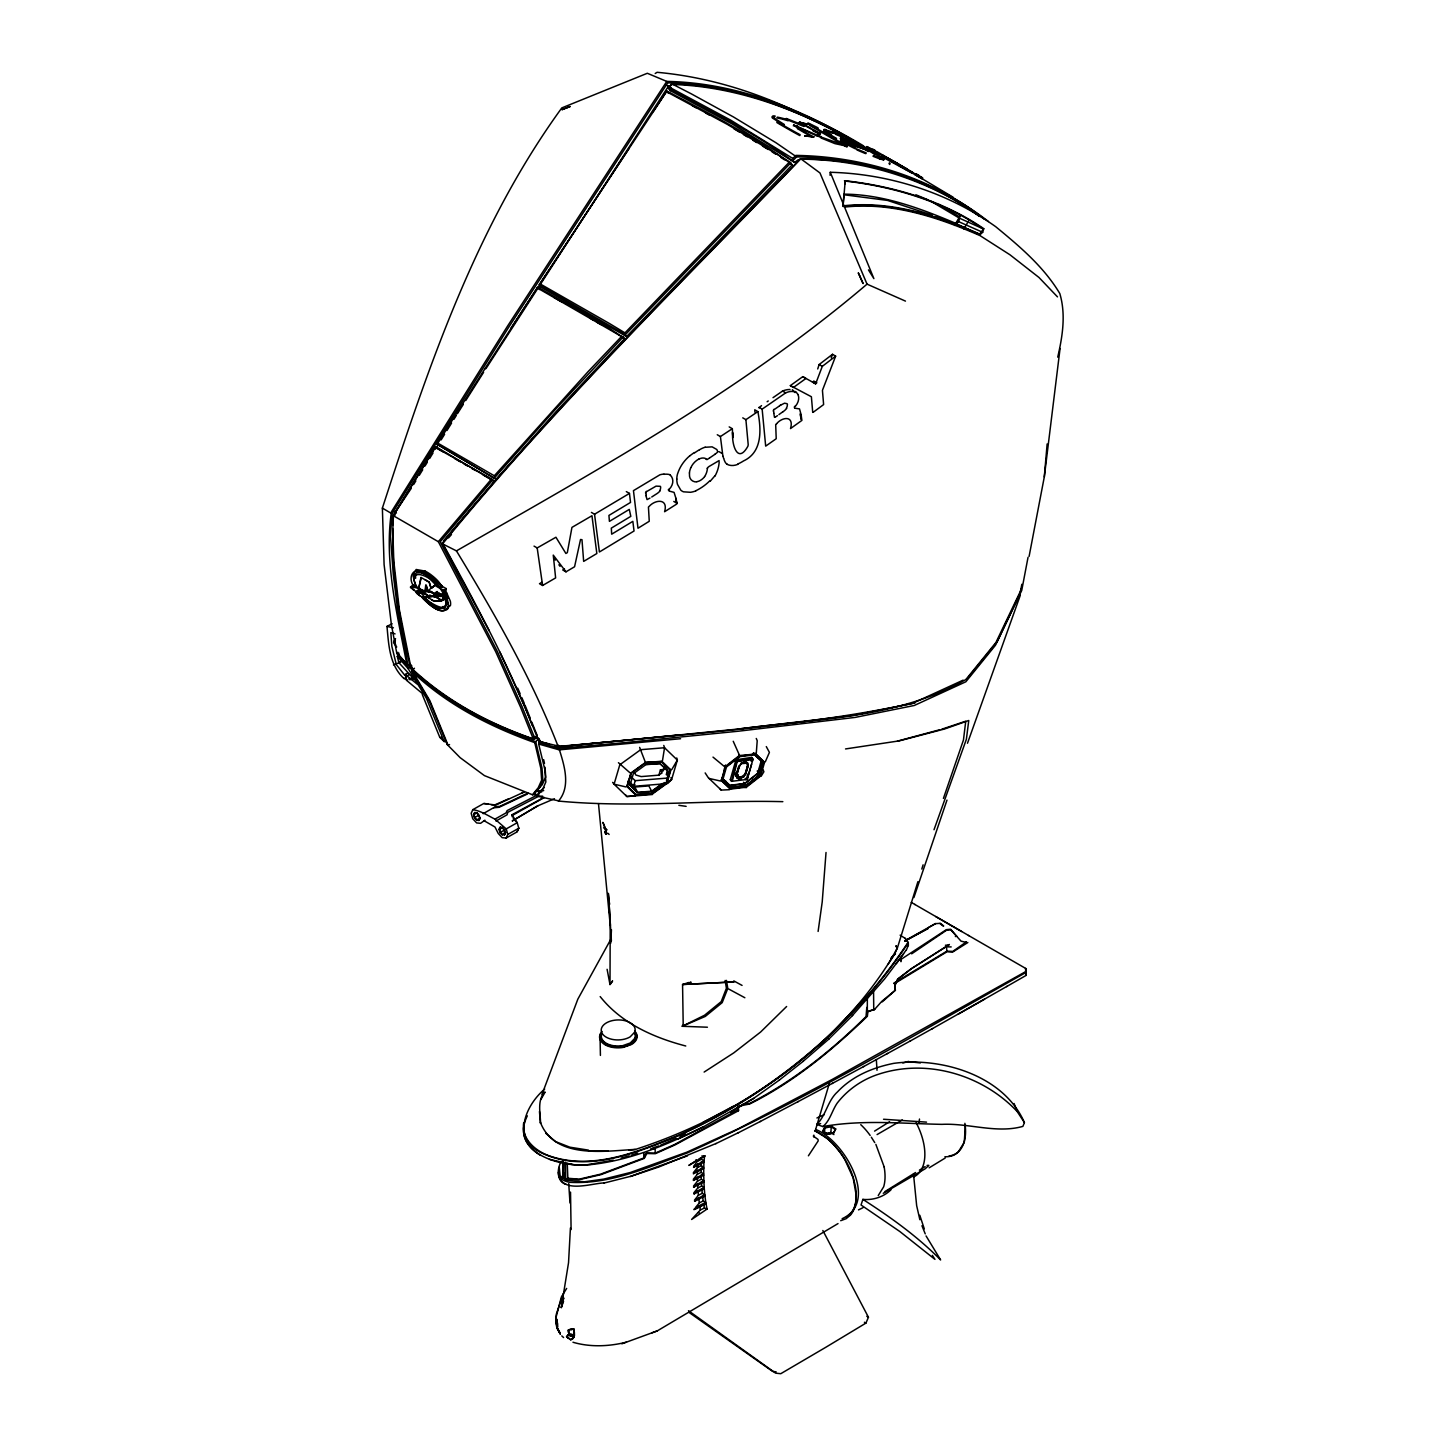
<?xml version="1.0" encoding="UTF-8"?>
<svg xmlns="http://www.w3.org/2000/svg" width="1446" height="1446" viewBox="0 0 1446 1446"><rect width="100%" height="100%" fill="white"/><g stroke="black" fill="none" stroke-linecap="round" stroke-linejoin="round"><path stroke-width="1.5" d="M697.37 1170.555L697.334 1174.315L693.321 1179.34L703.714 1174.062L703.75 1168.513L701.238 1168.223L701.202 1172.345L703.714 1174.062M945.431 945.232L948.793 945.015L911.143 968.874L897.623 979.213L895.074 984.889L895.056 989.426M494.749 805.53L524.03 792.065L522.114 792.914M512.119 815.562L544.13 797.614M895.02 990.094L895.056 985.196L897.839 979.069L911.522 968.585L949.371 944.473M392.119 623.75L386.986 626.407C388.685 644.681 389.444 665.178 403.868 678.445L406.525 679.313M703.768 1167.392L701.292 1165.639L701.418 1161.698L703.967 1162.096L703.768 1167.392L693.357 1172.688L697.424 1167.591L697.55 1164.012M1006.561 986.606L1026.244 975.327L1025.612 968.422L1025.684 972.417M1026.244 975.327L1026.262 968.766L968.44 935.435M676.782 479.078L676.891 477.27A20.425 16.43 -36.5 0 1 677.578 473.8L678.554 471.179A33.927 27.275 -36.6 0 1 689.67 455.888M570.429 1227.925L568.531 1262.756L561.283 1307.6L563.56 1301.31M610.23 923.307L609.995 984.563L607.103 969.29M874.758 1009.218L867.835 1011.875L867.311 1016.321C831.992 1050.32 793.908 1081.951 749.769 1103.967L739.936 1105.955L738.436 1107.112L738.49 1110.727L675.011 1144.925L655.309 1153.691L646.85 1153.51L644.247 1158.391L600.741 1174.712L579.033 1179.719L567.862 1178.797L565.729 1179.882L565.549 1162.385M610.79 943.081L611.441 929.742M826.028 852.489L822.214 901.943L818.111 931.441M559.24 1167.265L560.162 1175.779L565.729 1179.882M845.223 180.732L843.036 206.489C889.507 201.175 935.201 215.309 977.369 233.637L979.972 234.74L982.665 232.282L983.768 228.649C942.774 200.651 894.188 186.335 845.223 180.732L844.753 184.148M701.943 1155.86L704.545 1156.583L704.039 1160.993L693.628 1166.289L697.731 1160.831M568.784 1333.501L568.423 1329.922L568.748 1333.628L574.442 1335.309L573.809 1329.073C565.621 1327.464 567.537 1336.646 574.442 1335.309M392.752 525.025L393.366 515.716L435.734 446.597L494.279 481.301L443.561 540.75M555.879 1320.487L556.312 1314.197L563.253 1293.953M394.993 515.228L395.228 512.245L411.26 488.332M559.078 746.642L559.06 745.666M556.095 1317.125L561.337 1297.062L566.651 1288.422M756.294 753.059L757.216 740.714L756.258 738.454M673.8 501.455L676.945 503.226A5.079 4.085 -37.2 0 0 676.855 502.72L676.385 501.617M689.435 472.95L689.543 476.294A9.58 7.664 -37.4 0 0 696.592 481.97M830.058 175.291L830.275 172.291C888.892 173.719 947.871 192.553 995.734 226.715C1019.629 246.362 1043.777 266.697 1059.81 293.556C1066.027 314.469 1062.539 336.322 1057.731 357.144M983.768 228.649L979.683 234.071C936.791 215.327 890.356 200.416 843 205.856L843.976 194.162C882.132 194.324 918.788 207.754 953.583 222.431L979.972 234.74M1029.1 556.403L1044.301 476.927L1060.063 348.486M1044.301 476.927L1047.139 443.958M608.495 893.628L609.326 904.274L608.151 893.285M801.048 419.087L800.289 413.574M443.199 595.463L443.94 590.709L446.055 588.558M442.458 595.372L441.88 595.174A12.634 6.959 80.7 0 0 441.446 595.101L437.108 595.065L440.705 595.029A21.979 11.713 87.2 0 1 441.211 595.065L441.373 595.083A12.634 6.959 80.7 0 1 441.825 595.174C443.091 596.837 448.368 580.967 445.26 593.583M919.023 1123.488L919.493 1119.041M559.783 1332.796L556.963 1328.187C556.059 1324.084 564.283 1342.141 557.758 1329.344M560.018 1332.579L560.325 1333.501M437.614 592.173L437.054 594.866L437.56 592.354M814.17 1137.369L813.845 1135.128M425.16 590.655C426.498 574.839 425.576 596.945 430.239 588.757M413.303 573.954L416.177 569.489L425.052 571.08M448.296 606.181C443.506 618.328 427.51 603.416 422.34 597.74C427.98 602.837 438.011 614.514 447.157 609.435C450.899 607.284 445.169 590.311 443.832 596.312C450.447 604.121 441.807 613.267 434.143 605.838M445.964 604.211C445.838 609.652 438.969 608.838 435.752 606.705M415.526 574.496L415.598 578.31M437.072 594.686L439.259 592.968M626.968 785.883L631.052 773.303L645.458 762.873L661.997 761.536L670.872 770.085L666.895 783.497L652.435 793.944L635.951 795.282L635.734 794.324M444.121 596.818L444.247 594.378L448.278 604.753M782.846 801.662C708.667 799.783 634.433 808.079 560.343 801.229L536.827 796.095L542.575 789.606L545.847 781.961L544.925 769.959L538.671 744.021L540.37 740.623M662.521 760.488L664.545 747.745L663.768 745.431M442.584 599.114C440.687 601.644 448.079 592.499 443.542 593.818M425.829 586.136L426.407 585.811M893.7 983.226L946.859 951.179L952.806 951.396L966.434 941.852M1020.912 589.1L1020.063 593.529L995.39 645.332L965.856 681.771L914.306 705.467L855.219 717.397L738.563 731.188L618.78 743.172L558.951 748.323L538.906 742.575M1021.834 584.292L1020.569 590.908L995.896 642.53L966.253 679.06M1028.034 557.343L1021.726 590.456L996.963 642.151L967.193 678.77C897.912 719.06 815.761 718.409 738.526 729.073M438.59 595.933L440.795 595.824A28.631 14.514 -86.3 0 1 441.337 595.842L443.127 596.294L445.332 594.288M424.997 590.944L422.232 590.239A9.164 5.296 60 0 1 421.708 589.95L418.852 587.781L420.949 577.406L429.263 582.214L431.016 587.944M834.866 130.971C783.533 104.293 726.091 83.452 667.727 82.82L509.064 326.688L391.938 513.728L390.492 536.412L393.276 574.604L397.415 608.151L408.025 665.431L396.855 653.574L391.432 624.907L384.094 564.573L382.377 508.106C427.51 369.363 475.246 226.95 561.807 107.908L647.32 73.276L666.769 81.41C733.52 82.567 799.331 107.528 855.851 142.142M418.906 587.474L421.274 577.605M561.283 1307.6L563.723 1297.875L562.205 1303.876M917.903 881.68L897.297 948.269L888.025 964.374M707.456 468.468L707.51 468.323A13.484 10.755 -38.2 0 0 707.293 469.281L707.202 469.914A16.141 12.833 -38.9 0 1 706.949 471.251A17.027 13.592 -38.6 0 1 704.618 476.565M747.221 762.476L748.197 764.988L746.841 770.646L743.479 777.044L736.954 777.84L736.177 775.363L738.038 768.784M745.829 779.629L747.275 779.033L753.059 759.078L751.757 757.397L735.978 759.765L730.302 779.647L731.622 781.328L746.66 779.484L745.088 778.273M752.661 760.126L751.757 757.397M737.984 768.91L741.057 763.488L744.437 762.313L747.564 762.729L747.672 767.718M739.195 766.127L736.574 775.273L737.37 777.37L740.045 777.731L745.106 774.333L747.709 765.223L746.859 762.747M724.301 769.29L725.494 765.097M763.669 761.681L760.162 775.725L746.208 786.642L730.32 788.576L721.807 780.424L725.639 766.922L739.593 756.023L739.014 755.083M722.801 779.81L726.488 766.958L739.683 756.656L754.631 754.848L762.657 762.53L759.186 775.363L745.955 785.702L730.899 787.546L721.789 777.912L729.869 785.286L744.672 783.461L757.668 773.303L761.247 760.723L753.312 753.131M747.437 767.627L745.576 774.206L743.334 776.864L737.008 777.641L735.345 774.948L738.273 775.345M747.618 774.062L746.534 779.539M751.233 761.373L752.245 757.776M751.595 764.229L747.275 779.033M721.789 777.912L729.814 785.612L744.798 783.786L757.939 773.502C762.693 759.24 765.639 763.85 754.758 754.812M759.674 775.472L763.434 761.301M738.798 766.145L736.086 775.508L736.954 777.84M559.042 1331.567L560.144 1333.61L556.656 1327.265M732.2 781.292L737.225 761.536L752.806 759.638M935.996 216.755L954.938 224.455L958.174 221.455L959.529 216.773L938.996 204.482M668.251 772.399L666.606 783.642L661.346 784.075L633.583 786.335L635.246 780.677L629.697 775.526M658.798 775.418L660.461 769.76L666.606 769.272M627.13 786.154L631.034 772.905L645.314 762.584L661.599 761.265L670.492 769.995L666.588 783.262L652.309 793.583L636.023 794.884L627.13 786.154L636.168 794.577M627.546 786.244L631.396 773.176M662.25 783.551L651.694 791.179L637.65 792.318L630.095 785.033L633.312 773.737L645.838 764.681L660.117 763.524L667.799 770.935L666.66 774.803M662.828 771.296L664.509 765.585M666.263 774.658L667.383 770.845L665.413 767.248M666.299 783.117L670.203 769.435M829.426 1083.108L815.146 1131.133M557.397 1327.067C554.74 1320.849 556.818 1316.131 556.746 1325.874C556.963 1331.441 554.18 1309.353 557.632 1323.831L557.325 1327.211L556.385 1319.005M921.807 869.046L923.108 864.835M540.876 1099.502L544.997 1092.326M405.639 679.313L406.941 675.86L409.453 674.505M822.629 389.805L835.643 356.132L832.498 354.306L819.141 364.537L817.713 368.965M835.643 356.132L822.286 366.362L815.652 383.841L802.783 376.665L790.347 385.612L793.493 387.438L805.928 378.491L802.783 376.665M556.71 1319.113L557.614 1327.048M891.007 1189.751C883.614 1196.981 873.113 1200.379 862.882 1199.385L861.039 1204.988L899.792 1231.486L934.947 1259.358L932.381 1255.363M913.89 897.55L946.985 800.108M1020.207 595.535L967.482 743.262M450.393 605.44L446.579 608.893M666.498 91.713L666.751 90.99C709.408 113.674 753.782 135.942 792.281 164.754L626.534 336.575L541.202 287.302L539.177 284.952L666.498 91.713L727.483 124.464L790.944 162.693L625.341 334.695L626.534 336.575M831.287 1125.946L824.744 1127.32L822.611 1131.025L827.094 1134.08L833.492 1133.194L835.698 1128.965L831.287 1125.946L830.835 1133.357L824.943 1134.152M561.319 1161.5C556.818 1168.44 556.457 1181.653 566.019 1184.346M943.425 798.409L963.452 740.027L965.747 721.211L941.744 729.218M734.911 772.58L737.37 777.37L743.099 776.719L745.196 774.225L747.781 765.079L747.004 762.964L744.274 762.078M531.821 722.15L537.135 735.363L534.189 739.394L530.122 738.056C487.248 722.91 446.904 701.364 413.195 670.564L410.664 668.522C399.223 618.273 389.932 566.489 393.547 514.794L435.734 446.597L437.939 448.766M832.498 354.306L831.197 357.813M568.368 1338.436L566.561 1336.357L570.682 1339.864L573.104 1338.508L573.863 1336.972L571.025 1336.05M567.917 1335.688L568.405 1334.803L573.881 1337.207M934.008 829.733L966.38 739.286L968.766 720.488L944.6 728.983L899.304 740.858L845.53 748.938M527.338 1115.824C508.612 1153.312 563.127 1168.26 590.022 1164.59M541.925 1094.604L577.84 999.15L611.369 938.291M1024.419 1122.602L1022.9 1126.38C996.655 1133.791 968.802 1123.018 941.87 1124.355C902.25 1123.596 862.232 1119.529 822.901 1126.561L816.791 1124.464C826.064 1115.318 827.564 1100.804 837.487 1091.893C852.381 1076.077 872.679 1067.564 893.664 1063.37C941.527 1056.737 1004.066 1075.625 1024.419 1122.602L1017.116 1111.432L1014.062 1103.497M690.772 467.618L689.814 470.601A22.503 18.039 -37.1 0 0 689.453 472.95M505.739 832.516L502.413 834.613L499.376 829.408L500.551 827.184M688.477 1310.727L775.634 1373.158L780.768 1373.7L825.937 1347.202L865.919 1323.108L868.45 1317.234L822.846 1230.492M765.35 761.717L769.417 752.39L766.29 746.588M900.117 935.164L905.323 938.436L908.305 942.702C852.345 1027.256 770.302 1094.604 677.831 1136.014C635.589 1153.203 584.654 1174.315 540.262 1152.263C511.721 1138.074 525.476 1105.286 544.672 1089.073M484.916 820.171L480.596 823.316L476.656 822.937L472.734 818.761L471.179 813.267L472.842 809.633L483.832 803.47L494.803 804.916L508.757 798.77M517.126 831.613L518.753 828.07M906.389 949.986L907.998 946.027M484.012 820.677L494.966 826.985L498.255 833.492L502.16 837.668L506.118 838.047L507.799 834.414L518.771 828.251L517.234 822.72L511.902 814.785L543.985 797.361M518.771 828.251L517.09 831.884L506.118 838.047M895.056 953.113L897.098 948.341L895.96 946.027M892.959 161.97L906.479 169.76L882.205 155.12L896.43 162.765M867.347 997.216L867.311 1016.321M798.969 129.218L793.673 124.989L817.37 135.273M793.294 125.784L797.523 125.784M799.62 121.645L820.262 134.044L799.24 122.44L810.031 124.591L847.32 146.299L834.938 143.624L821.111 138.003M799.24 122.44L810.031 124.591M813.032 130.845L818.4 133.556L820.641 133.249M844.771 141.31L840.596 137.876L858.436 144.998M852.29 145.034L868.703 150.746L848.368 143.299M833.33 1133.321L835.698 1128.965M484.627 369.164L537.713 287.194L607.157 326.904L624.636 338.545L556.168 411.514L496.086 479.241L437.162 444.302L457.316 412.2M480 818.454L478.969 820.497L476.656 820.189L474.396 817.731L473.565 814.532L474.595 812.507L476.909 812.797L479.15 815.273L480 818.454L477.108 812.941L474.921 812.652L473.963 814.55L474.758 817.532L476.855 819.846L479.349 819.936M479.024 820.135L480.09 817.966M544.329 787.51L538.762 792.354L536.827 796.095L542.666 796.186M798.192 159.765L794.595 162.404L732.128 123.976L670.311 90.664L670.962 89.435M445.639 741.581L444.139 741.527L426.407 698.273L408.242 668.757L411.206 666.19M963.867 228.974L968.856 220.461M954.559 225.413L960.343 215.562M671.83 769.471L677.361 760.09L676.746 757.957M823.009 1131.368L824.997 1127.988L831.034 1126.669L835.192 1129.453M568.405 1334.803L567.103 1336.321M761.265 776.05L763.922 771.694L763.054 769.85M573.05 1338.363L573.791 1337.134M413.556 484.609L415.852 480.885M419.286 475.3L422.72 469.715M425.016 465.974L427.311 462.25M429.607 458.527L433.041 452.941M435.336 449.218L437.632 445.495M568.35 1334.983L567.212 1336.285M573.863 1336.972L571.929 1339.321M893.447 956.276L887.808 964.464C829.95 1053.917 735.869 1116.746 635.571 1149.389C603.904 1151.088 554.704 1159.367 540.406 1122.385M496.086 479.241L437.162 444.302L438.283 442.639M441.12 439.891L444.609 434.27M446.941 430.546L451.586 423.063M453.917 419.322L456.231 415.58M535.978 794.216L533.664 794.197L542.268 784.672L545.72 777.098L545.034 767.248M457.406 413.719L463.353 404.32M465.72 400.56L483.579 372.345M457.081 412.471L484.808 368.965M485.983 368.585L668.305 86.435L669.878 86.001M411.929 671.739L429.661 701.635L447.212 744.563L460.135 757.65L484.428 775.616L532.417 794.74L538.237 787.727L541.635 780.135L540.84 768.35L534.749 742.648C490.592 726.904 448.477 705.467 413.899 673.366L411.803 670.275L414.46 668.251M609.128 834.487C607.989 831.667 604.536 835.336 606.561 833.221L603.127 822.647M511.107 327.971L537.713 287.194L539.756 289.543M865.883 147.89L862.503 145.215C805.024 110.944 739.177 85.459 671.739 83.778L668.522 88.333L670.311 90.664M628.902 148.649L539.177 284.952L625.341 334.695L624.961 332.869L609.435 323.506L540.009 283.832M653.122 111.649L666.751 90.99L668.558 93.339M541.202 287.302L541.961 286.163M442.404 600.072L440.452 599.53M808.404 1155.806L818.183 1140.912L818.002 1139.412L813.267 1136.05M794.595 162.404C755.824 133.574 711.378 111.089 668.522 88.333L671.739 83.778L691.242 93.809L733.52 116.999L775.978 142.738L796.583 156.891C861.111 157.831 927.428 177.695 979.394 216.43M537.135 735.363L534.189 739.394L530.953 738.075C488.115 722.964 447.79 701.418 414.116 670.619L410.7 666.443L399.403 609.959L393.818 561.373L392.734 528.802M533.664 794.197L539.376 787.727L542.828 780.063L542.015 768.169L535.743 741.78L538.635 738.273L534.405 736.538M612.562 980.912L609.995 984.563L612.453 981.201M714.776 475.969L710.094 481.355M558.391 801.211C571.26 786.317 564.121 764.88 558.951 748.323M896.249 963.669L906.064 950.239M903.569 953.854L884.554 978.996L852.345 1015.598M540.298 740.406L538.96 741.418L525.097 707.383L499.882 652.038M707.076 1209.055L704.437 1208.006L700.298 1210.031L691.622 1219.466L707.076 1209.055L705.991 1203.56C691.857 1208.964 687.772 1213.899 705.991 1203.56M549.408 744.202L539.575 741.382L538.508 740.135L539.322 739.069M562.892 1161.192L562.91 1178.255L564.97 1176.863M702.25 1193.312L698.4 1195.264L694.442 1200.216L704.817 1194.812L704.292 1188.757L701.852 1188.793L702.25 1193.312L704.817 1194.812M701.364 1179.195L697.514 1181.165L693.502 1186.118L703.913 1180.822L703.732 1175.2L701.238 1175.02L701.364 1179.195L703.913 1180.822M701.653 1186.009L697.803 1187.961L693.809 1192.86L704.202 1187.582L703.949 1181.978L701.473 1181.852L701.653 1186.009L704.202 1187.582M878.228 1195.571L883.669 1186.786A48.513 26.1 61.3 0 0 884.175 1167.067M703.208 1200.939L699.34 1202.891L695.399 1207.627L705.793 1202.349L704.961 1196.023L702.575 1196.24L703.208 1200.939L705.793 1202.349M396.855 653.574L397.939 652.309M494.315 475.77L587.907 371.839L621.491 336.52L623.443 336.683L555.011 409.796L494.767 477.56L494.315 475.77L437.921 443.217M491.007 479.584L438.337 541.69L495.689 651.694L520.397 706.787L533.484 739.43L534.93 738.635L521.916 706.263L497.171 651.116L440.235 541.744L492.959 479.638L435.3 447.429M544.835 1092.055C536.972 1100.099 540.388 1113.239 540.587 1123.343M448.495 537.912L451.477 534.532M395.553 638.608L394.107 640.921L395.3 644.392M489.254 630.872L443.054 544.853L442.44 542.883L443.741 541.455C554.541 406.814 679.096 284.555 799.981 159.187C866.552 157.759 935.707 180.388 988.449 221.527M398.463 655.092L397.289 656.321L398.879 662.684L414.387 679.638M695.924 1159.8L696.864 1160.198L688.856 1165.422L705.142 1155.661L699.141 1158.933L704.545 1156.583M819.774 1045.548L859.014 1004.337M624.961 332.869L789.01 162.458M796.583 156.891L793.239 160.343L792.86 158.5L795.806 155.409C862.611 156.349 931.712 177.225 984.31 219.141M398.879 662.684L400.181 661.31M667.672 783.551L671.631 779.502L677.361 760.09L664.545 747.745L640.705 749.679L619.81 764.771L614.08 784.184L626.877 796.529L635.21 795.896M399.006 653.176L398.138 654.062L408.025 665.431L410.303 664.003M828.612 1039.258L852.634 1015.399M786.624 1006.506L760.596 1032.046L733.755 1052.887L704.13 1072.064M795.011 406.127L794.957 406.181A3.434 2.603 -42.6 0 0 794.396 406.796L794.469 407.935M822.901 1126.561C830.094 1120.632 831.956 1110.781 837.107 1103.244C847.555 1089.688 862.25 1079.493 878.517 1074.233C926.94 1058.237 982.449 1074.776 1017.116 1111.432M408.242 668.757L397.289 656.321L399.241 654.568M891.947 956.981L895.056 954.053M890.826 958.21L895.472 953.836M695.472 1165.603L693.556 1167.392L703.967 1162.096M412.743 585.034L410.556 587.112L414.622 590.709A7.555 4.374 60 0 0 415.074 590.98L422.178 591.92A7.754 4.175 63.2 0 1 422.774 592.155L428.088 595.644A5.603 2.964 63.8 0 0 428.612 595.824L429.064 595.915M443.832 590.637L434.921 585.413L431.053 588.287L433.384 586.317M425.034 571.043A25.377 9.833 47.3 0 1 430.745 574.55C447.736 587.365 441.771 594.324 428.504 576.647A25.377 9.833 47.3 0 0 422.792 573.086M439.783 599.656C437.722 599.168 446.489 602.187 442.91 598.174M418.201 590.257L415.978 592.282L416.9 593.276A17.153 11.55 49.8 0 0 417.298 593.691L421.202 596.511A7.284 4.103 68.2 0 0 421.744 596.71L422.955 596.873M439.982 599.747L441.626 600.831L443.904 598.843M776.574 423.75C782.196 416.936 794.324 415.201 790.528 428.576L801.897 420.388L801.102 414.731M697.37 1170.194L693.339 1173.791L703.75 1168.513M669.046 489.11L668.829 489.308A3.778 3.037 -36.8 0 0 668.305 489.833L669.353 491.279M434.668 585.413L431.306 588.395M534.749 742.648L535.743 741.78C491.405 725.91 449.001 704.564 414.261 672.263L411.803 670.275L429.86 700.641L447.356 743.443M442.169 585.919L429.209 575.291M803.072 1061.382L828.883 1039.059M882.241 1001.879L895.526 990.076L881.771 1001.373L873.98 1010.121M695.255 1178.815L693.321 1180.478L703.732 1175.2M695.49 1185.612L693.556 1187.274L703.949 1181.978M867.04 284.139C743.063 389.607 599.295 468.956 458.581 549.661L456.43 550.872L442.566 543.877L444.049 542.033C554.848 406.941 679.873 284.609 800.831 158.807L819.972 172.96L867.04 284.139L905.467 301.111M562.91 1178.255L564.681 1176.972L562.892 1170.392M779.177 1080.198L803.343 1061.183M739.683 755.987L725.476 767.103L721.572 780.84L730.248 789.155L746.443 787.166L760.65 776.05L764.554 762.313L755.878 754.017L739.593 756.24M721.699 778.4L730.917 787.365L745.883 785.54L759.186 775.363M739.665 1105.449L738.02 1106.714L738.49 1110.727M774.297 409.507L779.647 405.802M411.694 666.389L410.664 668.522L412.399 668.124M782.846 411.749L778.924 414.604M813.158 412.309L823.624 404.573L822.431 390.312M664.365 782.557L651.839 791.613L637.559 792.751L629.878 785.359M652.164 793.294L666.299 782.684M668.142 782.033L671.631 779.502L670.944 777.623M777.442 415.671L774.984 417.298M954.938 224.455L958.644 221.31L959.529 216.773M715.246 454.116L709.679 457.894M779.43 1080.017L753.438 1098.544L730.682 1112.155M472.842 809.633C481.247 811.079 487.266 815.255 494.93 819.141L506.227 828.901L507.799 834.414M789.968 389.48L787.727 389.625A17.027 12.761 -41.3 0 0 782.539 391.071L773.014 397.668M790.872 391.432A17.027 12.761 -41.3 0 0 785.684 392.878L762.15 409.128L765.675 446.127L776.213 438.734L775.689 424.672A6.344 4.862 -41.8 0 1 776.574 423.75M752.571 758.716L736.791 761.084L731.712 780.93M737.984 761.03L735.978 759.765M767.139 401.735L768.242 400.976M761.518 405.603L759.06 407.88M694.532 452.869L698.002 450.592A46.887 36.493 -37.4 0 1 699.304 449.833M754.722 409.778L757.867 411.604L745.901 419.665L748.197 444.609A7.537 5.874 -40.7 0 1 747.817 446.38C737.478 464.762 731.459 443.832 732.742 432.77M646.597 491.604L656.068 486.127L660.226 486.308A2.277 1.844 -36.3 0 1 660.659 487.067L660.479 488.929A8.766 7.067 -36.3 0 1 659.629 490.827M709.462 458.021L708.558 458.617A7.302 5.82 -38.5 0 1 707.184 459.412M729.182 426.895L732.327 428.703L720.415 436.547L722.91 456.285M911.649 953.836L946.606 930.194L950.781 929.778L961.066 941.165L966.759 942.503M929.145 1167.826L945.178 1158.047M422.322 693.502L406.525 680.325L405.314 674.469L407.465 673.077M651.73 496.99L655.906 494.297A13.882 11.351 -36.2 0 0 659.954 491.062M655.201 73.493L657.099 72.3C712.083 77.253 765.964 95.02 814.64 120.831M649.977 498.093L647.049 499.611L646.308 496.809M833.492 1133.194L827.058 1133.899L822.702 1131.097M967.862 942.503L952.534 952.137L947.003 951.757L894.243 983.768M874.577 1131.115L889.579 1121.735M780.876 405.007L784.545 403.199L787.022 403.687A2.277 1.735 -42 0 1 787.419 404.41L787.202 406.254A9.056 6.905 -42 0 1 786.371 408.152M512.282 820.93L537.966 805.784M512.444 820.84L537.135 806.127L554.469 798.716M885.006 1191.522L915.589 1172.525M919.403 1170.157L925.151 1166.597M742.431 1104.473L749.498 1103.479C793.041 1081.409 831.378 1050.772 866.027 1016.592L866.805 1007.41M408.531 665.088L409.814 664.31M594.541 514.234L599.403 551.992L634.035 531.007L632.842 521.355L611.676 534.189L611.315 528.133L630.817 516.349L629.281 509.408L609.417 521.373L608.929 515.427L630.528 502.431L629.462 493.411L594.541 514.234L591.414 512.408M478.03 815.689L474.758 817.532M504.871 834.541L502.232 834.975L499.936 832.607L503.75 830.456M838.029 1223.587L657.261 1330.898L652.001 1332.832M753.673 1098.364L703.533 1126.759L677.704 1139.159M563.325 569.742L564.518 569.037M562.837 570.013L565.982 571.839L574.568 566.76L580.533 539.485L581.979 539.701L583.66 561.391L596.837 553.529L591.956 515.734L571.947 527.392L567.32 552.643L565.892 553.475L555.933 537.243L537.189 547.926L534.044 546.118M883.271 1193.293L925.187 1168.784L928.838 1165.386L927.049 1165.404M955.354 936.574L956.475 935.923M540.045 583.334L541.744 582.358M539.466 583.678L542.611 585.485L555.625 577.912L553.258 555.101L565.982 571.839M877.071 1134.586L902.322 1119.927M1025.539 971.694L832.028 1079.547L738.093 1128.838L687.031 1152.101L630.329 1172.507L603.85 1179.086L584.401 1181.798L565.169 1180.135L564.916 1162.349M1026.19 972.345C914.649 1034.975 804.211 1100.551 687.392 1152.914C649.634 1166.615 610.61 1184.78 569.579 1182.286C565.766 1181.599 561.626 1180.153 559.638 1176.538M984.581 999.132L932.074 1028.829M1006.976 986.353L958.083 1014.224M504.817 829.516L499.882 827.239L498.96 829.408L499.936 832.607M928.332 927.663L931.82 925.675M932.182 925.494L935.725 923.506M493.719 807.772L499.087 807.302L527.41 794.017M480.325 818.038L476.855 819.846M499.376 829.408L502.666 827.618M477.252 812.779L473.963 814.55M483.181 813.682L495.327 806.705L499.792 806.38L527.935 793.041M494.93 819.141L506.064 812.887L507.112 810.591L537.984 794.685M495.942 821.057L507.058 814.803L507.781 812.327L538.563 796.312M506.227 828.901L517.198 822.738L513.24 818.544M502.666 827.311L500.226 827.383M905.069 940.677L935.345 923.687L940.37 923.307L943.714 925.964M910.022 1041.138L932.543 1028.558M560.108 1333.754L556.981 1327.229M887.121 1053.718L910.528 1040.849M863.407 1066.696L887.573 1053.447M904.798 941.111L928.26 928.35L905.051 940.84M832.137 1083.524L863.858 1066.443M703.226 1122.223L733.212 1106.298M797.794 1101.798L832.625 1083.235M760.072 1121.626L798.319 1101.491M417.063 572.092L421.346 571.495A22.612 8.748 47 0 1 434.378 578.942M738.165 1132.833L760.524 1121.373M697.713 1161.192L701.581 1159.222L704.039 1160.993M697.424 1167.591L701.292 1165.639M697.334 1174.315L701.202 1172.345M704.292 1188.757L693.881 1194.035L698.002 1190.763L698.4 1195.264M704.961 1196.023L694.568 1201.301L698.725 1198.21L699.34 1202.891M858.508 1209.886L862.955 1207.717M715.734 1143.696L738.563 1132.598M703.75 1126.597C667.907 1144.419 630.239 1160.542 590.04 1164.681M867.492 1011.423L873.745 1009.597L873.565 991.558M737.713 464.094L740.225 462.847A35.264 28.233 -41.1 0 0 743.479 460.967C762.783 452.074 761.211 429.137 757.867 411.604M538.762 792.354L540.912 791.36M963.144 680.144L912.191 703.533L853.538 715.354L737.135 729.145L619.683 740.912M816.918 1117.993L824.274 1114.631M395.409 640.216L394.487 641.608L395.68 644.771M644.247 1158.391L644.934 1154.504L646.633 1152.968L655.219 1153.131L674.758 1144.419L738.075 1109.697M660.677 1145.142L676.113 1138.327M679.981 1136.61L685.765 1134.062M437.054 595.029L438.572 594.378M716.113 1143.479L658.834 1166.994L630.402 1176.502M687.446 1155.878L630.673 1176.321L603.922 1183.081M400.795 662.105L393.439 664.907M690.61 982.322L686.904 983.75L691.08 982.196M695.779 490.917L695.291 491.098A23.516 19.033 -38.8 0 1 690.483 492.291L683.542 491.821A11.857 9.544 -37.9 0 1 680.777 490.14L677.505 484.41A26.155 21.039 -36.6 0 1 676.8 479.078M840.704 1220.695L846.109 1218.707L850.537 1215.02A51.568 29.028 59.2 0 0 856.213 1195.444L853.158 1177.948L845.006 1159.909A51.441 29.028 59 0 0 826.172 1137.713M572.978 1342.25C590.275 1347.347 609.218 1346.497 626.443 1342.141M621.834 1343.822L657.261 1330.898M740.894 763.253L744.527 762.313M631.179 1155.264L637.722 1153.022M652.381 1148.142L658.96 1145.865M688.892 982.485L682.566 984.509L683.181 1023.696L682.259 1026.28L707.419 1027.22M571.983 1339.141L570.7 1339.701L566.507 1336.538M958.174 221.455L982.665 232.282M842.15 1218.689C880.162 1201.409 843.307 1139.773 815.652 1129.453M427.203 588.938L425.739 588.775M902.81 1062.955L908.45 1061.545M613.285 1160.162L584.094 1165.295M621.165 1158.047L629.173 1155.824M897.406 741.129L939.629 729.778M816.791 1124.464L820.623 1123.578M705.178 447.284L712.119 446.85L716.583 449.363A8.098 6.38 -38.9 0 1 717.144 450.104L717.523 451.369M915.264 702.792C798.752 727.627 679.259 733.953 561.03 746.714L538.96 741.418M669.733 491.206L674.071 492.381L675.698 497.623M568.242 1330.013L573.809 1329.073L574.369 1335.146L571.513 1334.405M570.917 1329.651L573.809 1329.073L574.496 1333.393M408.73 678.879L415.364 677.596M409.778 679.71L414.171 678.879M406.525 680.325L407.573 680.126M403.868 678.445L404.844 678.301M604.103 1182.918C591.071 1183.298 560.054 1194.739 558.373 1172.272M730.302 779.647L731.568 779.936M738.328 779.105L741.708 778.689M628.775 1150.257L635.372 1149.462M565.133 1179.34L568.097 1178.291L579.231 1179.159L600.578 1174.17L643.85 1157.957L643.759 1153.167M680.524 734.839L558.264 746.769L555.047 745.865M790.872 391.432L795.77 391.631L798.391 394.939M680.578 738.725L559.186 749.859L538.671 744.021M557.469 744.925L560.09 746.281L617.496 741.129M635.246 780.677L668.287 778.002M667.799 770.935L659.828 763.56L645.639 764.41M630.89 785.033L634.975 784.708M628.739 781.22L634.776 787.04L648.82 785.919L651.694 791.179M635.879 794.613L652.218 793.276M663.967 474.089L663.262 474.143A16.954 13.52 -35.7 0 0 659.882 474.812L633.456 490.646L637.993 528.242L649.254 521.283L648.441 507.058A6.525 5.278 -35.9 0 1 649.417 506.136C655.345 499.575 668.45 498.183 664.6 511.721L676.8 504.003L676.421 501.852M412.725 587.456L410.556 587.094L417.279 587.546A8.513 4.663 62.4 0 1 417.695 587.709L418.219 587.962M428.612 595.824L435.463 596.204A5.477 1.085 35.5 0 1 436.114 596.511L436.584 596.782M414.767 587.474L415.273 587.438A25.432 11.225 -67.1 0 1 415.815 587.419L418.201 588.016M431.053 595.915L433.637 595.824M441.663 600.885L434.27 601.048L435.246 601.12M424.166 591.649L424.6 591.721A18.147 5.151 33 0 0 425.323 591.794L428.775 591.613M431.848 592.047L431.306 591.739A4.392 1.139 19.1 0 1 430.836 591.468L430.745 591.396A9.706 5.603 60 0 1 431.523 591.83L434.65 593.8M436.819 601.066L435.788 601.102M799.981 159.187C863.624 159.205 928.115 179.593 980.243 216.267M430.8 595.933L429.335 595.951M427.908 596.114L434.794 596.782M652.508 794.505L626.877 796.529L625.612 794.884M438.283 600.958L440.271 600.885M844.518 194.83L887.519 200.416L931.983 215.129M705.16 772.923L708.251 777.659L721.211 790.094L729.579 789.697M414.225 587.456L413.195 587.474M427.889 591.685L431.233 592.173A8.098 4.681 60 0 1 431.848 592.517L432.914 593.33M419.213 571.803L421.581 571.875M417.695 591.721L416.936 591.667M671.071 84.428C732.995 86.001 794.107 107.835 847.699 138.165M444.97 606.705L442.548 606.615M733.285 981.979L682.566 984.509L734.369 981.87M844.591 207.085C891.549 201.934 937.496 217.045 979.99 235.59L1009.941 254.767L1038.969 277.469L1057.496 296.882M419.087 592.625L425.052 594.107M419.539 592.607L421.816 592.607M543.696 790.637L535.779 790.835L541.744 791.902M441.572 593.854L438.897 593.619M433.655 600.867L432.282 600.144A6.507 4.338 61.2 0 1 431.866 599.837L427.311 596.981L422.286 596.8M418.744 590.854L419.123 591.251A17.153 11.55 49.8 0 0 419.521 591.649L421.545 591.757M441.247 596.547L436.385 595.607M650.537 1148.901L652.2 1148.883A3.217 1.898 -1.1 0 0 654.478 1147.509M425.666 596.782L423.136 596.873M442.512 598.861L443.886 598.861M907.871 1061.527L920.343 1062.937M416.303 592.661L417.695 592.625A27.709 14.388 -89.2 0 0 418.237 592.661L419.304 592.679M431.053 596.927L429.299 596.746M794.957 408.224L799.511 408.893L801.084 414.586M532.417 794.74L538.743 794.776M386.986 626.407L393.402 627.835M488.079 803.958L484.085 803.578M588.486 1150.871L608.26 1151.179M951.197 946.931L946.497 946.841L946.859 951.179M391.938 513.728L382.377 508.106M447.212 744.563L449.543 744.636M422.25 694.46L439.783 737.315L441.337 737.37M418.852 592.625L417.063 592.499M883.542 1119.258L926.525 1122.132M574.875 1164.88L584.094 1165.223M428.811 590.836L430.022 591.089M737.37 777.37L736.809 775.345L739.412 766.235L741.274 763.669L746.949 763.181M425.323 591.739L424.401 591.631M429.028 591.667L431.812 592.571M423.75 597.433L422.286 597.343L427.365 600.976M491.242 804.717L494.749 804.97M557.74 1328.91L558.228 1330.212M775.11 115.987L773.773 115.915A19.413 2.91 22.8 0 0 773.104 115.969A16.087 2.422 22.9 0 0 772.851 117.234L784.328 124.537M774.731 116.783L773.393 116.71A19.413 2.91 22.8 0 0 772.724 116.764A16.087 2.422 22.9 0 0 772.453 118.03L783.949 125.332M427.275 589.697L425.377 589.227M686.145 806.362L678.861 805.314M422.051 590.167L424.166 590.926M434.993 596.837L435.842 597.035A4.79 2.657 62 0 1 436.331 597.252L436.511 597.343A17.424 10.05 60 0 1 437.017 597.578L436.692 597.451M445.296 608.947L440.614 607.826M414.297 585.395L412.851 585.16M444.464 598.102L442.892 597.596M442.223 600.126L440.867 599.71M776.14 1371.838L772.58 1371.386L689.254 1312.57M743.967 787.311L746.461 787.636M735.689 774.676L738.364 775.056M588.468 1150.13L569.851 1147.184L555.535 1141.599L545.793 1133.284M426.516 596.818L428.414 597.469A14.026 8.098 60 0 1 428.992 597.776M572.182 1164.5L549.48 1159.331M567.139 1163.542L574.767 1164.789M443.633 593.077L444.482 593.276A4.501 2.585 67.1 0 1 444.826 593.402M435.354 596.855L431.83 596.114M423.786 597.433L434.107 605.928M395.354 640.921L393.565 642.801L396.728 646.995M709.028 778.418L720.524 781.039M625.919 786.931L614.08 784.184L612.634 782.358M418.454 588.088A8.152 4.718 60 0 1 418.924 588.377L422.521 590.98A7.32 4.085 61.6 0 0 423.371 591.378L424.184 591.595M818.4 133.556L820.262 134.044M685.765 1046C653.628 1037.613 621.256 1023.208 600.18 996.583M847.32 146.299L821.491 137.207M786.263 118.427L804.301 125.657M785.865 119.223L803.904 126.453M395.065 633.908L390.836 632.589L391.866 646.434L396.331 664.618L404.627 675.065L406.941 675.86M422.774 592.788L423.461 593.059A6.019 3.47 60 0 1 424.003 593.366L424.401 593.601M827.618 130.411L833.077 132.363M827.239 131.206L832.679 133.159M774.496 417.37L773.809 413.249M422.937 572.218L427.546 574.279M840.198 138.671L857.984 145.775M792.354 389.715L795.083 392.589M429.715 595.029L431.45 595.897M422.142 591.92L424.274 593.041M852.598 144.202L848.929 142.594M881.066 158.482L873.42 155.499M880.686 159.277L873.023 156.295M428.775 596.583L424.564 593.764M538.581 738.87L534.134 737.08M836.041 133.52L843.56 136.701M835.643 134.315L843.181 137.497M915.914 194.776L927.88 199.801M435.861 596.981L439.204 599.222M428.124 595.662L425.269 593.764M422.81 573.122C412.273 565.531 407.266 579.701 414.442 586.751C418.545 586.317 408.911 575.165 416.394 573.05C435.246 567.88 465.793 624.961 429.751 601.97A22.503 8.875 47.6 0 1 424.726 597.198C400.759 570.628 422.033 567.356 439.837 587.907M844.446 180.804L845.097 181.093C893.013 186.263 944.69 202.06 982.376 228.504L959.548 218.219L929.868 200.633M797.144 126.579L816.99 136.069M433.204 600.686L432.264 600.144A5.043 3.073 57.3 0 1 431.848 599.855M815.472 1131.188L826.154 1137.749M568.242 1334.983L570.953 1336.249M858.038 145.793L863.154 148.54M858.49 145.034L861.943 146.841M813.429 130.05L818.779 132.761M719.132 460.569L709.643 466.136A7.284 5.802 -38.6 0 0 707.239 468.124M881.825 155.915L895.887 163.47M669.444 87.23L730.899 120.271L792.86 158.5M790.347 385.612L811.387 396.746L812.724 412.399M873.854 150.004L866.732 146.552L873.908 151.071M873.456 150.8L866.299 147.402L873.529 151.866M809.652 125.386L846.94 147.094M666.353 85.115L671.016 87.555M728.838 989.1L744.853 997.74M920.831 176.9L898.761 165.133M912.354 173.285L883.922 157.885M439.06 594.921L440.415 595.897M537.334 287.935L621.491 336.52M742.069 985.413L733.791 980.894M492.797 480.506L494.279 481.301M438.337 541.69L393.366 515.716M425.811 573.068L429.155 575.002M915.336 173.882L922.765 178.021L921.301 177.153M914.957 174.677L922.367 178.816L920.903 177.948M876.403 151.36L912.715 172.345M876.023 152.155L881.608 155.264M862.286 147.022L866.479 149.444M692.291 105.685L696.068 107.763M705.521 112.951L709.299 115.029M432.083 592.679L434.071 594.288A6.634 2.042 44.5 0 0 434.975 594.884L435.553 595.246A6.037 2.314 46.8 0 0 436.439 595.698M440.108 599.295L436.819 596.945M892.381 161.645L884.301 157.09M838.68 133.086L842.476 135.219M866.877 148.649L863.154 146.588A22.106 1.139 27.8 0 0 859.177 144.455L855.652 142.576A17.334 0.958 27.8 0 0 852.128 140.786M920.108 177.569L907.166 170.14M862.774 147.311L863.858 147.926M851.531 140.334L855.345 142.503M840.614 140.154L845.042 142.63A21.003 1.808 27.2 0 0 847.175 143.787M840.234 140.949L844.645 143.425A21.003 1.808 27.2 0 0 846.796 144.582M438.915 595.372L440.325 596.276M882.602 155.825L894.803 162.928M840.596 137.876L845.169 140.515M553.746 297.316L561.391 301.672M866.805 1316.294L868.45 1317.234M896.592 162.856L907.347 170.086L896.195 163.651M464.039 464.021L467.835 466.19M471.631 468.359L475.427 470.528M424.889 579.593L429.155 582.069L430.962 588.052M864.401 1322.24L865.919 1323.108M906.877 168.784L882.205 155.12M483.054 474.921L490.845 479.385M819.141 364.537L822.286 366.362M813.7 381.003L816.845 382.81M812.507 382.015L815.652 383.841M782.521 391.035L785.666 392.842M759.023 407.32L762.15 409.128M742.756 417.858L745.901 419.665M717.27 434.74L720.415 436.547M719.005 451.64L722.132 453.466M626.317 491.604L629.462 493.411M440.705 585.467L446.236 588.667M419.141 587.998L419.918 588.594M418.093 594.451L420.298 596.041M914.74 904.401L968.892 935.67M900.225 959.638L901.147 960.65M603.597 827.817L607.085 829.823M609.308 902.159L609.634 904.184M865.07 148.613L865.377 148.793A52.092 3.181 27.6 0 1 875.3 154.74M911.251 902.394L915.011 904.545M935.67 916.511L961.644 931.513M865.521 148.866L868.703 150.746M622.846 337.514L624.636 338.545M439.132 449.507L443 451.767M865.268 149.751L868.323 151.541M589.841 318.03L593.583 320.217M597.325 322.404L601.066 324.573M454.532 458.472L460.244 461.798M895.924 163.597L897.044 164.248M602.837 822.358L605.711 828.883M831.504 134.876L827.22 132.255A20.931 1.609 26.5 0 1 826.371 131.713M831.107 135.671L826.823 133.05A20.931 1.609 26.5 0 1 825.991 132.508M900.46 959.746L946.371 929.651L950.655 929.236L956.674 936.285M799.367 128.423L793.673 124.989M917.577 176.014L953.149 197.252M877.27 154.632L880.939 156.873M876.872 155.427L880.542 157.668M733.899 128.766L739.611 132.219M743.425 134.514L747.221 136.81M752.932 140.28L756.746 142.576M762.44 146.028L768.151 149.48M862.882 1199.385C890.465 1217.098 917.614 1236.547 940.623 1259.936L926.055 1235.914M393.005 510.98L396.421 513.059M698.418 1212.489L699.412 1213.086M789.986 163.308L792.281 164.754M434.161 593.836C440.777 587.6 435.373 596.385 432.969 592.842M771.965 151.794L775.562 154.089M780.985 157.542L784.582 159.855M857.37 143.154L865.431 148.595M405.314 674.469L416.954 683.94M432.481 604.826L429.101 602.349M833.926 1134.586L831.07 1132.543L824.545 1133.429L824.744 1127.32M882.458 158.933L883.217 159.512A17.912 1.03 27.7 0 1 883.687 160.108M419.557 588.865L420.479 589.57M421.617 590.438L423.082 592.318M434.107 594.234L435.842 595.336A6.832 2.621 46.9 0 0 436.746 595.734M413.538 589.986L410.7 587.257M540.587 1155.39C530.465 1149.317 521.898 1138.942 523.777 1126.416M413.827 590.185L413.683 590.095A5.26 2.928 54.7 0 0 414.152 590.366M724.591 766.705L713.005 757.108M883.614 158.717L882.855 158.138A22.088 1.247 27.9 0 0 881.156 156.981M630.058 772.851L618.436 762.693M670.438 475.192L669.444 474.541A17.316 13.773 -35.4 0 0 663.949 474.306M939.882 923.488L943.045 926M444.139 741.527L439.783 737.315M705.847 458.924L706.064 459.105A2.061 1.627 -38.4 0 0 707.112 459.557M561.789 1335.905L563.597 1337.55M434.342 579.015L442.223 587.636M628.034 781.183L633.583 786.335M764.012 762.241L754.902 753.131M753.529 753.095L763.416 762.313M722.223 780.063L730.537 788.034L746.046 786.136L759.584 774.785M627.094 786.732L635.951 795.282M414.243 586.624L412.905 585.232M670.149 770.049L661.527 761.717L645.169 762.313M721.211 790.094L719.783 788.504M416.755 593.149L417.876 594.252M398.21 655.526L408.875 667.6M410.068 663.985L411.749 665.847M897.315 948.178L896.159 945.847M567.862 1178.797L567.266 1163.506M554.505 559.042L555.3 560.09M558.879 564.79L560.072 566.362M905.069 938.291L907.998 942.485C851.929 1026.895 770.158 1094.333 677.65 1135.652C637.921 1151.757 592.535 1170.718 549.57 1155.969C535.671 1151.197 521.337 1139.141 523.651 1122.927M667.727 82.82L666.769 81.41L507.727 325.82L391.486 511.685C383.877 562.349 397.523 615.201 406.977 665.232M868.468 269.896L873.89 278.626L830.275 172.291M745.883 785.54L744.798 783.786M443.524 589.498L446.633 594.939M730.917 787.365L729.814 785.612M729.742 787.636L745.919 786.172L743.461 782.196M757.939 773.502L759.023 775.237M871.342 1137.207L874.722 1142.575M736.719 759.24L737.532 760.56M725.639 766.922L725.061 765.982M721.807 780.424L721.229 779.484M725.603 765.512L726.488 766.958M760.162 775.725L757.216 770.971M744.13 783.298L746.208 786.642M730.808 780.027L731.622 781.328M755.481 754.071L739.304 755.553L725.35 766.452L721.518 779.954L730.031 788.106L727.374 783.84M753.728 753.402L754.631 754.848M738.761 755.228L739.647 756.674M725.386 780.659L730.32 788.576M456.43 550.872C494.586 613.827 531.568 677.975 558.264 746.769M733.23 741.274L739.412 755.119M604.916 831.974L606.055 834.017M634.776 787.04L637.65 792.318M628.142 781.418L630.095 785.033M604.699 832.028L605.838 834.161L605.494 828.757M634.161 771.893L635.806 775.02L641.174 776.592L649.941 775.887L658.707 775.164L662.087 772.905L660.461 769.76M446.326 594.812L446.434 592.3L450.339 601.156A25.612 10.212 46.5 0 1 450.429 605.458M563.362 1173.411L564.717 1176.122M639.62 747.383L645.223 761.897M875.86 1144.364L884.229 1167.085M646.85 1153.51L646.615 1152.354M517.704 688.133L520.162 693.791M521.789 697.587L524.247 703.262M921.952 1225.756L925.241 1233.872M532.309 725.386C507.438 662.16 474.957 602.367 442.44 542.883M524.988 705.124L530.248 718.21M745.341 760.271L746.118 762.385M447.356 596.656L447.917 598.283M919.801 1215.273L924.301 1228.919M426.498 586.028L427.781 590.076M919.855 1219.701L916.656 1205.639L913.492 1174.025M543.66 759.638L544.491 763.398M703.642 1203.813L704.437 1208.006M563.344 1178.309L562.819 1160.813M676.945 503.28L675.77 498.075M676.24 499.304L676.132 500.28M676.421 500.443L676.113 498.545M725.133 980.442L726.416 988.269L721.211 1001.626L704.564 1015.237L682.259 1026.28L705.287 1016.43L722.187 1002.638L727.79 988.431L726.47 980.388M610.393 925.44L609.001 902.25L609.326 904.274M445.946 603.036L445.748 601.663A22.305 8.64 47.9 0 0 444.049 596.855M413.321 575.381L413.556 576.972M800.686 416.683L800.994 418.545A5.224 3.958 -43.5 0 1 801.066 419.051M537.189 547.926L542.611 585.485M800.632 416.394L800.397 414.46M965.368 1124.88L964.283 1142.268L958.409 1151.757A52.327 29.209 55.7 0 1 949.064 1155.987M699.774 1205.783L700.298 1210.031M598.481 803.615L610.067 923.452M646.127 495.201L645.91 493.068M964.88 1123.307C966.741 1134.622 965.241 1149.317 953.836 1155.119A52.743 30.221 60.5 0 1 944.907 1156.746M646.145 495.382L646.29 496.665M900.966 961.717L900.75 959.331M732.327 428.703L732.905 437.632L732.381 432.553M512.119 815.002L512.3 816.882M754.83 410.989L754.939 412.2M568.73 1183.659L569.995 1203M773.809 413.086L773.646 411.044M539.466 1111.468L540.424 1123.108M876.348 1059.665L877.017 1070.293M609.001 902.25L611.387 940.822M697.623 1184.184L697.803 1187.961M697.514 1181.165L697.388 1177.369M908.359 945.684L908.305 942.702M655.219 1153.131L655.128 1148.341M570.519 1192.1L571.098 1229.588M600.126 1040.307L600.415 1055.417M666.588 779.918L666.606 783.642M600.542 1033.818L600.542 1039.421L605.314 1044.229A18.364 10.827 -1.1 0 0 627.474 1045.675A18.364 10.827 -1.1 0 0 636.023 1033.384M773.285 411.062A3.163 2.422 -41.2 0 1 773.953 409.326M786.696 408.368A13.592 10.574 -42.1 0 1 782.882 411.821M779.593 405.675A49.634 37.09 -41.1 0 1 780.822 404.88M798.228 395.047A12.309 9.309 -42.7 0 1 795.662 405.983M737.785 464.365A14.026 11.207 -40.9 0 1 727.013 464.274M727.121 464.13A7.682 6.091 -39.8 0 1 725.549 462.774A24.799 19.629 -39.4 0 1 723.741 458.527M723.578 458.237A89.67 71.36 -36.4 0 1 722.982 456.249M717.957 451.604A6.76 5.332 -38.9 0 1 715.192 453.972M698.725 459.25A7.519 5.965 -38.3 0 1 705.775 458.635M690.899 467.636A14.785 11.695 -37.8 0 1 698.671 459.123M697.135 481.608A7.393 5.929 -38.5 0 0 699.9 480.668L700.623 480.235A12.743 10.23 -38.5 0 0 702.72 478.68A9.291 7.447 -38.5 0 0 704.582 476.565M719.186 461.87A33.854 26.697 -39.9 0 1 715.011 476.041M709.661 480.958A41.139 33.131 -38.9 0 1 695.815 490.754M689.724 455.906A70.402 55.183 -37.3 0 1 694.333 452.544M699.557 449.76A18.816 14.713 -37.4 0 1 705.16 447.212M645.567 493.14A2.729 2.205 -35.6 0 1 646.29 491.387M670.366 475.264A11.64 9.345 -36.8 0 1 669.426 489.055M846.452 1217.152A50.393 28.45 58.9 0 0 855.399 1186.19L853.212 1177.387A50.249 28.143 58.9 0 0 839.728 1151.631L833.529 1144.292A50.321 28.432 59 0 0 814.64 1130.754M634.577 1030.998A18.78 11.08 -1.1 0 1 631.595 1044.428L623.172 1047.41A18.78 11.08 -1.1 0 1 603.452 1043.705A18.78 11.08 -1.1 0 1 602.06 1031.45M635.137 1033.528A17.424 10.285 -1.1 0 1 618.31 1046.687A17.424 10.285 -1.1 0 1 601.464 1033.962M601.879 1033.637A17.009 10.032 -1.1 0 0 622.684 1045.675L630.275 1042.982L634.686 1038.445A17.009 10.032 -1.1 0 0 634.758 1033.221M916.149 1122.674A50.682 28.613 58.9 0 1 913.438 1177.062M860.768 1124.663A48.495 29.137 60.2 0 1 870.167 1135.453M425.413 590.33A7.519 4.338 60 0 1 426.064 590.709M812.327 137.243A78.807 5.784 27.7 0 1 797.415 128.586M799.765 135.562A88.531 7.266 26.8 0 1 776.9 122.567M807.537 123.687A116.15 36.331 21.9 0 1 817.677 128.676M776.9 117.939A43.145 6.344 23.4 0 1 788.124 120.777M820.93 137.478A25.052 2.711 25.4 0 1 817.333 135.797M812.724 136.448A78.807 5.784 27.7 0 1 797.812 127.79M821.31 136.683A25.052 2.711 25.4 0 1 817.713 135.002M807.934 122.892A116.15 36.331 21.9 0 1 818.075 127.881M777.297 117.144A43.145 6.344 23.4 0 1 788.522 119.982M800.162 134.767A88.531 7.266 26.8 0 1 777.279 121.771M883.398 159.946A27.257 1.428 26.6 0 1 879.168 158.445M880.759 157.777A22.088 1.247 27.9 0 1 882.62 159.024M862.647 147.329A22.106 1.139 27.8 0 0 858.779 145.251L855.255 143.371A17.334 0.958 27.8 0 0 851.73 141.581M844.681 138.436A27.221 1.663 27.9 0 1 852.67 142.286M831.884 132.508A135.797 19.467 33.2 0 1 834.83 133.647M823.624 130.411A28.36 2.422 27.4 0 1 826.136 130.574M825.774 132.417A19.105 1.518 26.2 0 1 823.786 130.502M836.186 139.214A55.49 3.037 27.9 0 1 826.57 133.538M855.671 148.956A19.304 1.645 27.2 0 1 847.031 144.582M865.811 153.656A28.143 2.512 27.1 0 1 856.827 149.86M889.001 163.561A101.292 4.79 24.8 0 1 889.652 164.501M847.392 143.027A14.84 1.211 27 0 1 843.596 140.822M883.777 159.15A27.257 1.428 26.6 0 1 879.548 157.65M883.633 158.717A17.912 1.03 27.7 0 1 884.084 159.313M865.666 148.197A52.092 3.181 27.6 0 1 875.698 153.963M845.079 137.641A27.221 1.663 27.9 0 1 853.068 141.491M832.281 131.713A135.797 19.467 33.2 0 1 835.21 132.851M824.003 129.616A28.36 2.422 27.4 0 1 826.516 129.779M826.154 131.622A19.105 1.518 26.2 0 1 824.184 129.706M836.565 138.418A55.49 3.037 27.9 0 1 826.967 132.743M856.068 148.161A19.304 1.645 27.2 0 1 847.41 143.787M866.208 152.86A28.143 2.512 27.1 0 1 857.207 149.065M889.398 162.765A101.292 4.79 24.8 0 1 890.049 163.705M847.79 142.232A14.84 1.211 27 0 1 843.976 140.027M916.023 174.767A110.167 5.748 23.9 0 1 918.481 176.105M872.39 149.968A114.487 9.616 35.1 0 1 874.92 151.288M878.481 155.047A56.575 1.193 29.2 0 1 867.401 148.577M916.403 173.972A110.167 5.748 23.9 0 1 918.861 175.309M872.788 149.173A114.487 9.616 35.1 0 1 875.3 150.492M878.861 154.252A56.575 1.193 29.2 0 1 867.781 147.781M504.546 834.74L505.413 832.932L504.437 829.733L504.546 834.74M804.826 135.978L813.935 136.846L804.826 135.978M634.559 1032.317L630.167 1036.854A16.954 9.995 -1.1 0 1 602.819 1034.378A16.954 9.995 -1.1 0 1 616.665 1019.99A16.954 9.995 -1.1 0 1 634.559 1032.299M567.428 107.492L561.916 109.715L570.194 106.498L567.428 107.492M411.604 587.907L410.556 587.112L411.604 587.907M859.9 276.349L858.273 272.806L863.099 283.597L859.9 276.349"/></g></svg>
